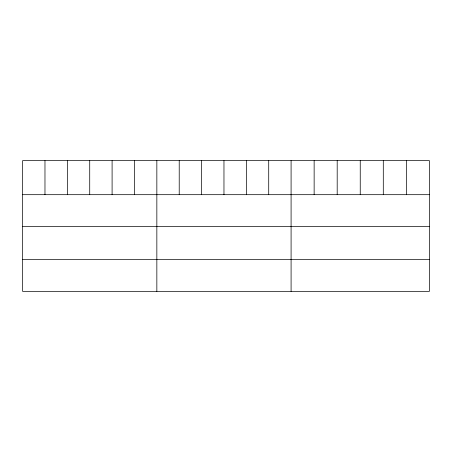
<?xml version="1.0" encoding="UTF-8"?>
<svg xmlns="http://www.w3.org/2000/svg" width="452" height="452" viewBox="0 0 452 452"><rect width="100%" height="100%" fill="white"/><g stroke="black" fill="none" stroke-linecap="round" stroke-linejoin="round"><path stroke-width="0.68" d="M429.4 194.682L429.4 291.359L22.6 291.359L22.6 160.641L429.4 160.641L429.4 194.682L22.6 194.682M22.6 226.588L429.4 226.588M22.6 259.454L429.4 259.454M406.348 160.641L406.348 194.682M383.296 160.641L383.296 194.682M360.244 160.641L360.244 194.682M337.192 160.641L337.192 194.682M314.14 160.641L314.14 194.682M291.088 160.641L291.088 291.359M268.714 160.641L268.714 194.682M246.34 160.641L246.34 194.682M223.966 160.641L223.966 194.682M201.592 160.641L201.592 194.682M179.218 160.641L179.218 194.682M156.844 160.641L156.844 291.359M134.47 160.641L134.47 194.682M112.096 160.641L112.096 194.682M89.722 160.641L89.722 194.682M67.348 160.641L67.348 194.682M44.974 160.641L44.974 194.682"/></g></svg>
